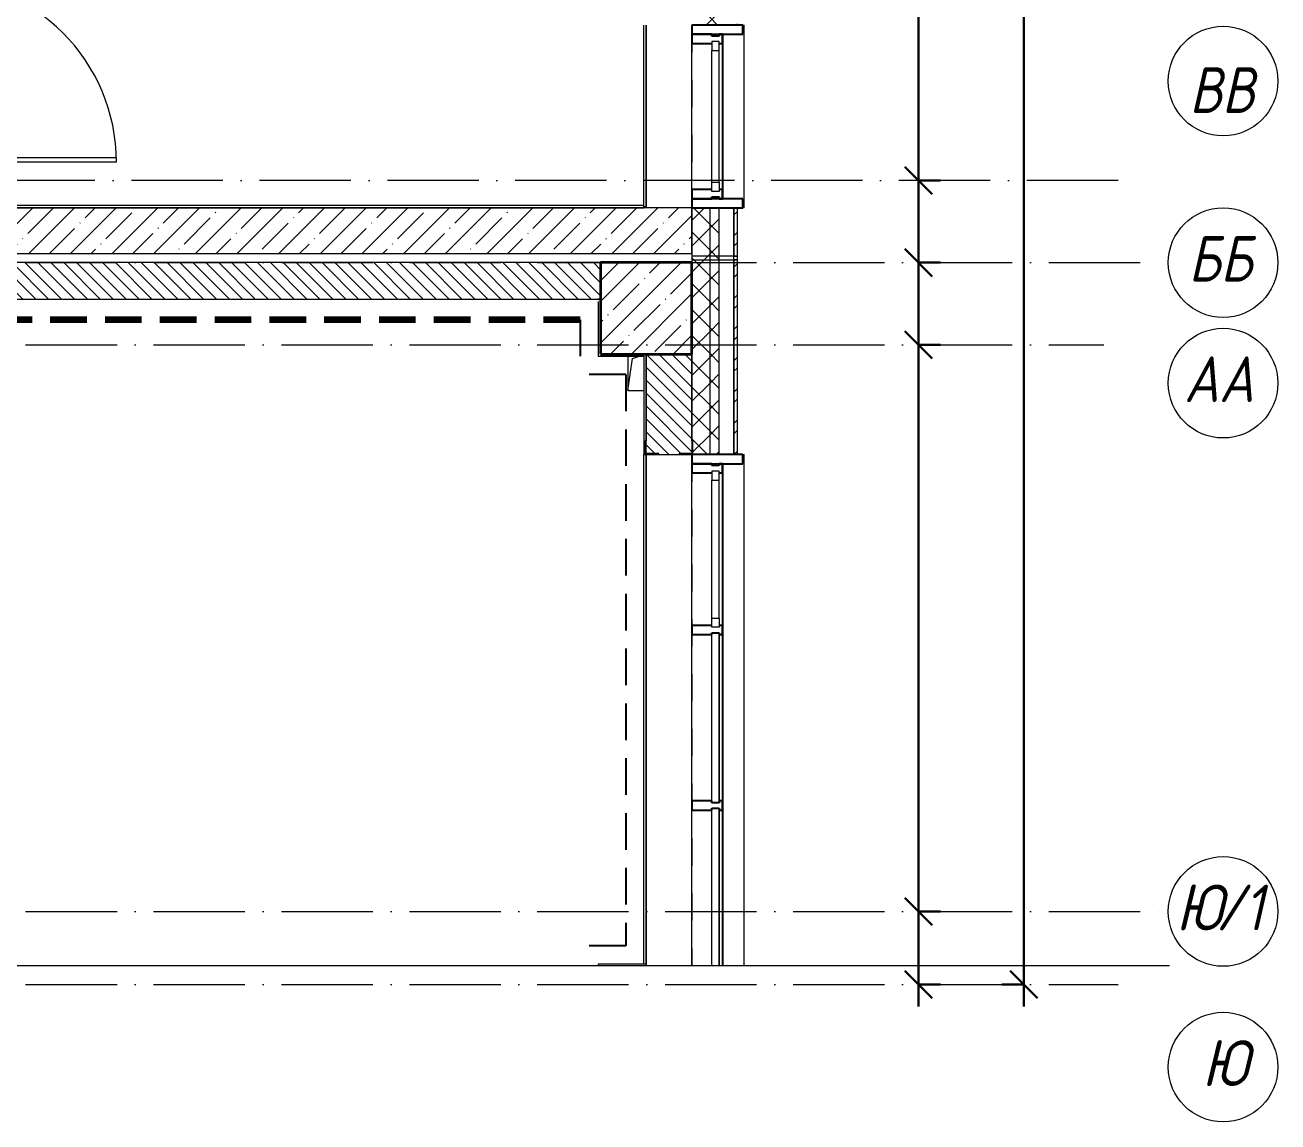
# Model space of a CAD drawing. Header units: millimetres. Extents: x -213536 to 1564669, y -45299 to 942238.
# Drawn here: x 529116 to 535974, y 488801 to 494802 of the extents above; entities that cross this region are included whole.
import ezdxf

# ---------------------------------------------------------------- set-up
doc = ezdxf.new("R2010")
doc.units = ezdxf.units.MM
for name, pattern in [('01 Штриховая _2 мм_', [300, 200, -100]), ('50_200_ШТРИХ_1Т_ш5_п1_п1_', [700, 500, -100, 0, -100]), ('Штрих короткий', [300, 150, -150]), ('Штриховая _2 мм - 1 мм_', [300, 200, -100])]:
    doc.linetypes.add(name, pattern=pattern)
for name, color, linetype, lineweight in [('0-1', 7, 'Continuous', 5), ('0-2', 7, 'Continuous', 9), ('3) ЖБ 4м', 3, 'Continuous', 30), ('Импосты витража', 7, 'Continuous', 9), ('Импосты витража-1', 7, 'Continuous', 25), ('Каркас_Импост', 7, 'Continuous', 13), ('Каркас_Импост-1', 7, 'Continuous', 9), ('Несущие колонны', 7, 'Continuous', 9), ('Несущие колонны-1', 7, 'Continuous', 35), ('Обобщенные модели', 7, 'Continuous', 9), ('Общие ребра', 7, 'Continuous', 9), ('Окна', 7, 'Continuous', 9), ('Оси', 7, 'Continuous', 9), ('Оси-1', 7, 'Continuous', 20), ('Оси-2', 7, '50_200_ШТРИХ_1Т_ш5_п1_п1_', 9), ('Остекление-1', 7, 'Continuous', 9), ('Открывание-1', 7, 'Continuous', 9), ('Панель', 7, 'Continuous', 13), ('Перемычка-1', 7, 'Штрих короткий', 9), ('Размеры', 7, 'Continuous', 15), ('Стены', 7, 'Continuous', 9), ('Стены-1', 7, 'Continuous', 13), ('Штриховка разреза-1', 7, 'Continuous', 9), ('Элементы узлов-2', 7, 'Continuous', 9)]:
    doc.layers.add(name, color=color, linetype=linetype, lineweight=lineweight)
doc.layers.add('СТ-1_1', color=7, linetype='Штриховая _2 мм - 1 мм_', lineweight=90, true_color=0x888888)
doc.layers.add('СТ-1_13', color=7, linetype='01 Штриховая _2 мм_', lineweight=90, true_color=0xd5d3c7)
doc.layers.get('0-2').off()
doc.styles.add('ISOCPEUR_I_1', font='isocpeui.ttf', dxfattribs={"width": 0.85, "height": 2.5})
doc.styles.add('ISOCPEUR_I_5', font='isocpeui.ttf', dxfattribs={"width": 0.85, "height": 2.1})
doc.dimstyles.new('ISO-2_5_0_9К', dxfattribs={"dimscale": 304.8, "dimtxt": 248.995294, "dimasz": 0.492126, "dimexe": 0.393701, "dimexo": 0.328084, "dimgap": 0, "dimtad": 1, "dimdec": 0, "dimzin": 0, "dimdsep": 46, "dimtxsty": 'ISOCPEUR_I_1', "dimblk1": 'OBLIQUE', "dimblk2": 'OBLIQUE', "dimsah": 1, "dimcen": 0.09, "dimdle": 0.393701, "dimazin": 0, "dimtfac": 1, "dimtdec": 4, "dimtix": 1, "dimtmove": 0, "dimatfit": 3, "dimfxl": 1, "dimtvp": 1, "dimtolj": 1, "dimtzin": 0, "dimarcsym": 2})
pattern_1 = [(135, (0, 0), (-35.35534, -35.35534), [])]
pattern_2 = [(45, (0, 0), (-70.71068, 70.71068), []), (135, (0, 0), (-70.71068, -70.71068), [])]
pattern_3 = [(45, (0, 0), (-85.53659, 85.53659), []), (45, (57.02, 0), (-85.53659, 85.53659), [])]

# ---------------------------------------------------------------- blocks, each defined once
blk = doc.blocks.new('Ось сетки - Круг_Ø6_00__ISO-2_5_0_9K_-16731441-АИ2_03_План отделки стен 3-го этажа _Часть 1_')
at = {"layer": 'Оси-1'}
blk.add_circle((0, 0), 3, dxfattribs=at)
blk = doc.blocks.new('_Oblique')
at = {"color": 0, "linetype": 'ByBlock', "lineweight": -2}
blk.add_line((-0.5, -0.5), (0.5, 0.5), dxfattribs=at)
blk = doc.blocks.new('*D3974')
at = {"layer": 'Defpoints', "color": 0, "lineweight": 30, "transparency": 16777216}
for p in [(533901, 489952.4), (534007.1, 489952.4), (533901, 489552.4)]:
    blk.add_point(p, dxfattribs=at)
at = {"layer": 'Размеры', "color": 0, "lineweight": -2, "transparency": 16777216}
for p, q in [((534007.1, 489432.4), (534007.1, 490072.4)), ((534001, 489952.4), (534127.1, 489952.4)), ((534001, 489552.4), (534127.1, 489552.4))]:
    blk.add_line(p, q, dxfattribs=at)
at = {"layer": 'Размеры', "color": 0, "lineweight": -2, "transparency": 16777216, "xscale": 150, "yscale": 150, "zscale": 150}
for p, rotation in [((534007.1, 489952.4), 90), ((534007.1, 489552.4), 270)]:
    blk.add_blockref('_Oblique', p, dxfattribs=dict(at, rotation=rotation))
at = {"layer": 'Размеры', "color": 0, "transparency": 16777216, "insert": (534005.8, 489752.4), "char_height": 2.5, "width": 591.843, "attachment_point": 5, "rotation": 90, "style": 'ISOCPEUR_I_1'}
blk.add_mtext('\\A1;400', dxfattribs=at)
blk = doc.blocks.new('*D3975')
at = {"layer": 'Defpoints', "color": 0, "lineweight": 30, "transparency": 16777216}
for p in [(533901, 493052.4), (534007.1, 493052.4), (533901, 489952.4)]:
    blk.add_point(p, dxfattribs=at)
at = {"layer": 'Размеры', "color": 0, "lineweight": -2, "transparency": 16777216}
for p, q in [((534007.1, 489832.4), (534007.1, 493172.4)), ((534001, 493052.4), (534127.1, 493052.4)), ((534001, 489952.4), (534127.1, 489952.4))]:
    blk.add_line(p, q, dxfattribs=at)
at = {"layer": 'Размеры', "color": 0, "lineweight": -2, "transparency": 16777216, "xscale": 150, "yscale": 150, "zscale": 150}
for p, rotation in [((534007.1, 493052.4), 90), ((534007.1, 489952.4), 270)]:
    blk.add_blockref('_Oblique', p, dxfattribs=dict(at, rotation=rotation))
at = {"layer": 'Размеры', "color": 0, "transparency": 16777216, "insert": (534005.8, 491502.4), "char_height": 2.5, "width": 701.018, "attachment_point": 5, "rotation": 90, "style": 'ISOCPEUR_I_1'}
blk.add_mtext('\\A1;3100', dxfattribs=at)
blk = doc.blocks.new('*D3976')
at = {"layer": 'Defpoints', "color": 0, "lineweight": 30, "transparency": 16777216}
for p in [(533901, 493502.4), (534007.1, 493502.4), (533901, 493052.4)]:
    blk.add_point(p, dxfattribs=at)
at = {"layer": 'Размеры', "color": 0, "lineweight": -2, "transparency": 16777216}
for p, q in [((534007.1, 492932.4), (534007.1, 493622.4)), ((534001, 493502.4), (534127.1, 493502.4)), ((534001, 493052.4), (534127.1, 493052.4))]:
    blk.add_line(p, q, dxfattribs=at)
at = {"layer": 'Размеры', "color": 0, "lineweight": -2, "transparency": 16777216, "xscale": 150, "yscale": 150, "zscale": 150}
for p, rotation in [((534007.1, 493502.4), 90), ((534007.1, 493052.4), 270)]:
    blk.add_blockref('_Oblique', p, dxfattribs=dict(at, rotation=rotation))
at = {"layer": 'Размеры', "color": 0, "transparency": 16777216, "insert": (534005.8, 493277.4), "char_height": 2.5, "width": 591.843, "attachment_point": 5, "rotation": 90, "style": 'ISOCPEUR_I_1'}
blk.add_mtext('\\A1;450', dxfattribs=at)
blk = doc.blocks.new('*D3977')
at = {"layer": 'Defpoints', "color": 0, "lineweight": 30, "transparency": 16777216}
for p in [(533901, 493952.4), (534007.1, 493952.4), (533901, 493502.4)]:
    blk.add_point(p, dxfattribs=at)
at = {"layer": 'Размеры', "color": 0, "lineweight": -2, "transparency": 16777216}
for p, q in [((534007.1, 493382.4), (534007.1, 494072.4)), ((534001, 493952.4), (534127.1, 493952.4)), ((534001, 493502.4), (534127.1, 493502.4))]:
    blk.add_line(p, q, dxfattribs=at)
at = {"layer": 'Размеры', "color": 0, "lineweight": -2, "transparency": 16777216, "xscale": 150, "yscale": 150, "zscale": 150}
for p, rotation in [((534007.1, 493952.4), 90), ((534007.1, 493502.4), 270)]:
    blk.add_blockref('_Oblique', p, dxfattribs=dict(at, rotation=rotation))
at = {"layer": 'Размеры', "color": 0, "transparency": 16777216, "insert": (534005.8, 493727.4), "char_height": 2.5, "width": 591.843, "attachment_point": 5, "rotation": 90, "style": 'ISOCPEUR_I_1'}
blk.add_mtext('\\A1;450', dxfattribs=at)
blk = doc.blocks.new('*D3978')
at = {"layer": 'Defpoints', "color": 0, "lineweight": 30, "transparency": 16777216}
for p in [(533901, 498652.4), (534007.1, 498652.4), (533901, 493952.4)]:
    blk.add_point(p, dxfattribs=at)
at = {"layer": 'Размеры', "color": 0, "lineweight": -2, "transparency": 16777216}
for p, q in [((534007.1, 493832.4), (534007.1, 498772.4)), ((534001, 498652.4), (534127.1, 498652.4)), ((534001, 493952.4), (534127.1, 493952.4))]:
    blk.add_line(p, q, dxfattribs=at)
at = {"layer": 'Размеры', "color": 0, "lineweight": -2, "transparency": 16777216, "xscale": 150, "yscale": 150, "zscale": 150}
for p, rotation in [((534007.1, 498652.4), 90), ((534007.1, 493952.4), 270)]:
    blk.add_blockref('_Oblique', p, dxfattribs=dict(at, rotation=rotation))
at = {"layer": 'Размеры', "color": 0, "transparency": 16777216, "insert": (534005.8, 496302.4), "char_height": 2.5, "width": 781.462, "attachment_point": 5, "rotation": 90, "style": 'ISOCPEUR_I_1'}
blk.add_mtext('\\A1;4700', dxfattribs=at)
blk = doc.blocks.new('*D3991')
at = {"layer": 'Defpoints', "color": 0, "lineweight": 30, "transparency": 16777216}
for p in [(534689.4, 532302.4), (534583.4, 489552.4), (534689.4, 489552.4)]:
    blk.add_point(p, dxfattribs=at)
at = {"layer": 'Размеры', "color": 0, "lineweight": -2, "transparency": 16777216}
for p, q in [((534583.4, 532422.4), (534583.4, 489432.4)), ((534589.4, 532302.4), (534463.4, 532302.4)), ((534589.4, 489552.4), (534463.4, 489552.4))]:
    blk.add_line(p, q, dxfattribs=at)
at = {"layer": 'Размеры', "color": 0, "lineweight": -2, "transparency": 16777216, "xscale": 150, "yscale": 150, "zscale": 150}
for p, rotation in [((534583.4, 532302.4), 90), ((534583.4, 489552.4), 270)]:
    blk.add_blockref('_Oblique', p, dxfattribs=dict(at, rotation=rotation))
at = {"layer": 'Размеры', "color": 0, "transparency": 16777216, "insert": (534582.1, 510927.4), "char_height": 2.5, "width": 971.082, "attachment_point": 5, "rotation": 90, "style": 'ISOCPEUR_I_1'}
blk.add_mtext('\\A1;42750', dxfattribs=at)
blk = doc.blocks.new('BSC_Колонна _Прямоугольная - 500х500-V116-АИ2_03_План отделки стен 3-го этажа _Часть 1_')
at = {"layer": 'Несущие колонны'}
h = blk.add_hatch(dxfattribs=at)
h.set_pattern_fill('FP_114', color=256, style=0, pattern_type=2)
h.set_pattern_definition([(45, (-103350, -48350), (-114.04925, 114.04925), []), (45, (-103235.95, -48350), (-114.04925, 114.04925), [201.613, -40.323, 3.353, -36.97])])
h.paths.add_polyline_path([(-250, -250), (250, -250), (250, 250), (-250, 250), (-250, -227.2)], flags=0)
at = {"layer": 'Несущие колонны-1'}
for p, q in [((250, 250), (-250, 250)), ((-250, 250), (-250, -250)), ((250, -250), (250, 250)), ((-250, -250), (250, -250))]:
    blk.add_line(p, q, dxfattribs=at)
blk = doc.blocks.new('Проем_Дверь_Прямоугольный - 1000х2700h_витражные проемы-25729181-АИ2_03_План отделки стен 3-го этажа _Часть 1_')
at = {"layer": 'Перемычка-1'}
for p, q in [((500, 125), (-500, 125)), ((500, -125), (-500, -125))]:
    blk.add_line(p, q, dxfattribs=at)
blk = doc.blocks.new('Дверь_СКБ_2Ст_Внутренняя_ШЕР - СОШ_Д-31__Дв_1600x2100h_ЛК_Лифтовой холл _зона безопасности МГН__EIS60-26412155-АИ2_03_План отделки стен 3-го этажа _Часть 1_')
at = {"layer": 'Каркас_Импост'}
for p, q in [((-787.5, 125), (-787.5, 45)), ((-787.5, 125), (-737.5, 125)), ((-737.5, 125), (-737.5, 100)), ((-727.5, 100), (-737.5, 100)), ((-727.5, 100), (-727.5, 45)), ((752.5, 100), (752.5, 45)), ((762.5, 100), (752.5, 100)), ((762.5, 125), (762.5, 100)), ((762.5, 125), (812.5, 125)), ((812.5, 125), (812.5, 45)), ((-787.5, 45), (-727.5, 45)), ((752.5, 45), (812.5, 45))]:
    blk.add_line(p, q, dxfattribs=at)
at = {"layer": 'Открывание-1'}
for centre, radius, start, end in [((762.5, 125), 1000, 90, 180), ((-737.5, 125), 500, 0, 90)]:
    blk.add_arc(centre, radius, start, end, dxfattribs=at)
at = {"layer": 'Панель'}
for p, q in [((762.5, 1125), (737.5, 1125)), ((737.5, 125), (737.5, 1125)), ((762.5, 1125), (762.5, 125)), ((-737.5, 625), (-712.5, 625)), ((-737.5, 625), (-737.5, 125)), ((-712.5, 125), (-712.5, 625)), ((-737.5, 125), (-712.5, 125)), ((762.5, 125), (737.5, 125))]:
    blk.add_line(p, q, dxfattribs=at)
blk = doc.blocks.new('PNS_Панель прямоугольная2 - Нр_Стекло - 40мм-26233822-АИ2_03_План отделки стен 3-го этажа _Часть 1_')
at = {"layer": 'Каркас_Импост'}
for p, q in [((-410, 0), (-410, 40)), ((-410, 40), (-360, 40)), ((-360, 40), (-360, 0)), ((410, 40), (360, 40)), ((360, 40), (360, 0)), ((410, 0), (410, 40)), ((-360, 0), (-410, 0)), ((360, 0), (410, 0))]:
    blk.add_line(p, q, dxfattribs=at)
at = {"layer": 'Каркас_Импост-1'}
for p, q in [((-360, 40), (360, 40)), ((-360, 0), (360, 0))]:
    blk.add_line(p, q, dxfattribs=at)
blk = doc.blocks.new('Прямоугольный импост - Откос НВФ_50х280 мм-25985587-АИ2_03_План отделки стен 3-го этажа _Часть 1_')
at = {"layer": 'Импосты витража-1'}
for p, q in [((-50, 130), (0, 130)), ((-50, -150), (-50, 130)), ((0, 130), (0, -150)), ((0, -150), (-50, -150))]:
    blk.add_line(p, q, dxfattribs=at)
blk = doc.blocks.new('Прямоугольный импост - Импост структурный с накладкой - 150мм-25647633-АИ2_03_План отделки стен 3-го этажа _Часть 1_')
at = {"layer": 'Импосты витража-1'}
for p, q in [((-25, 0), (-25, 17)), ((-25, 17), (25, 17)), ((-15, 0), (-25, 0)), ((-15, -40), (-15, 0)), ((25, 17), (25, 0)), ((-25, -150), (-25, -40)), ((-25, -40), (-15, -40)), ((25, -40), (25, -150)), ((25, -150), (-25, -150))]:
    blk.add_line(p, q, dxfattribs=at)
blk = doc.blocks.new('Прямоугольный импост - Импост структурный с накладкой - 150мм-V149-АИ2_03_План отделки стен 3-го этажа _Часть 1_')
at = {"layer": 'Импосты витража-1'}
for p, q in [((-25, 0), (-25, 17)), ((-25, 17), (25, 17)), ((25, 0), (15, 0)), ((15, 0), (15, -40)), ((25, 17), (25, 0)), ((-25, -150), (-25, -40)), ((15, -40), (25, -40)), ((25, -40), (25, -150)), ((25, -150), (-25, -150))]:
    blk.add_line(p, q, dxfattribs=at)
blk = doc.blocks.new('Прямоугольный импост - Откос НВФ_50х280 мм-25985594-АИ2_03_План отделки стен 3-го этажа _Часть 1_')
at = {"layer": 'Импосты витража-1'}
for p, q in [((0, 130), (-50, 130)), ((-50, 130), (-50, -150)), ((0, -150), (0, 130)), ((-50, -150), (0, -150))]:
    blk.add_line(p, q, dxfattribs=at)
blk = doc.blocks.new('Прямоугольный импост - Импост структурный с накладкой - 150мм-25656008-АИ2_03_План отделки стен 3-го этажа _Часть 1_')
at = {"layer": 'Импосты витража'}
for p, q in [((103600, 49000), (103600, 49800)), ((103767, 49000), (103767, 49800))]:
    blk.add_line(p, q, dxfattribs=at)
blk = doc.blocks.new('Проем_Дверь_Прямоугольный - 2800х2700h_витражные проемы-27180849-АИ2_03_План отделки стен 3-го этажа _Часть 1_')
at = {"layer": 'Перемычка-1'}
for p, q in [((1400, 125), (-1397.8, 125)), ((1400, -125), (-1397.8, -125))]:
    blk.add_line(p, q, dxfattribs=at)
blk = doc.blocks.new('Фахверк_СКБ_Уголок - 250_2700-27497298-АИ2_03_План отделки стен 3-го этажа _Часть 1_')
at = {"layer": 'Обобщенные модели'}
for p, q in [((200, 181), (125, 181)), ((125, 181), (125, 106)), ((131, 106), (131, 175)), ((131, 175), (200, 175)), ((200, 175), (200, 181)), ((125, 106), (131, 106)), ((131, -6), (125, -6)), ((125, -6), (125, -81)), ((131, -75), (131, -6)), ((125, -81), (200, -81)), ((200, -75), (131, -75)), ((200, -81), (200, -75))]:
    blk.add_line(p, q, dxfattribs=at)
blk = doc.blocks.new('PNS_Панель прямоугольная1 - Нр_Стекло - 40мм-V193-АИ2_03_План отделки стен 3-го этажа _Часть 1_')
at = {"layer": 'Остекление-1'}
for p, q in [((-397.8, 40), (455, 40)), ((-397.8, 0), (465, 0)), ((455, 0), (-397.8, 0))]:
    blk.add_line(p, q, dxfattribs=at)
blk = doc.blocks.new('PNS_Панель прямоугольная1 - Нр_Стекло - 40мм-25328009-АИ2_03_План отделки стен 3-го этажа _Часть 1_')
at = {"layer": 'Остекление-1'}
for p, q in [((-455, 40), (455, 40)), ((-465, 0), (465, 0)), ((455, 0), (-455, 0))]:
    blk.add_line(p, q, dxfattribs=at)
blk = doc.blocks.new('PNS_Панель прямоугольная2 - Нр_Стекло - 40мм-28855703-АИ2_03_План отделки стен 3-го этажа _Часть 1_')
at = {"layer": 'Каркас_Импост'}
for p, q in [((-427.5, 0), (-427.5, 40)), ((-427.5, 40), (-377.5, 40)), ((-377.5, 40), (-377.5, 0)), ((427.5, 40), (377.5, 40)), ((377.5, 40), (377.5, 0)), ((427.5, 0), (427.5, 40)), ((-377.5, 0), (-427.5, 0)), ((377.5, 0), (427.5, 0))]:
    blk.add_line(p, q, dxfattribs=at)
at = {"layer": 'Каркас_Импост-1'}
for p, q in [((-377.5, 40), (377.5, 40)), ((-377.5, 0), (377.5, 0))]:
    blk.add_line(p, q, dxfattribs=at)
blk = doc.blocks.new('Прямоугольный импост - Откос НВФ_50х280 мм-V152-АИ2_03_План отделки стен 3-го этажа _Часть 1_')
at = {"layer": 'Импосты витража-1'}
for p, q in [((-50, 130), (0, 130)), ((-50, -150), (-50, 130)), ((0, 130), (0, -144)), ((0, -150), (-50, -150))]:
    blk.add_line(p, q, dxfattribs=at)
blk = doc.blocks.new('Прямоугольный импост - Импост структурный с накладкой - 150мм-V194-АИ2_03_План отделки стен 3-го этажа _Часть 1_')
at = {"layer": 'Импосты витража'}
for p, q in [((103600, 44752.2), (103600, 45605)), ((103767, 44752.2), (103767, 45605))]:
    blk.add_line(p, q, dxfattribs=at)
blk = doc.blocks.new('Прямоугольный импост - Импост структурный с накладкой - 150мм-28072245-АИ2_03_План отделки стен 3-го этажа _Часть 1_')
at = {"layer": 'Импосты витража'}
for p, q in [((93115, 87667), (92205, 87667)), ((93115, 87500), (92205, 87500))]:
    blk.add_line(p, q, dxfattribs=at)
blk = doc.blocks.new('Прямоугольный импост - Импост структурный с накладкой - 150мм-28072255-АИ2_03_План отделки стен 3-го этажа _Часть 1_')
at = {"layer": 'Импосты витража'}
for p, q in [((94000, 87667), (93165, 87667)), ((94000, 87500), (93165, 87500))]:
    blk.add_line(p, q, dxfattribs=at)
blk = doc.blocks.new('Прямоугольный импост - Импост структурный с накладкой - 150мм-V191-АИ2_03_План отделки стен 3-го этажа _Часть 1_')
at = {"layer": 'Импосты витража-1'}
for p, q in [((-25, 0), (-25, 17)), ((-25, 17), (25, 17)), ((-15, 0), (-25, 0)), ((-15, -40), (-15, 0)), ((25, 0), (15, 0)), ((15, 0), (15, -40)), ((25, 17), (25, 0)), ((-25, -150), (-25, -40)), ((-25, -40), (-15, -40)), ((15, -40), (25, -40)), ((25, -40), (25, -150)), ((25, -150), (-25, -150))]:
    blk.add_line(p, q, dxfattribs=at)
blk = doc.blocks.new('Прямоугольный импост - Импост структурный с накладкой - 150мм-V188-АИ2_03_План отделки стен 3-го этажа _Часть 1_')
at = {"layer": 'Импосты витража-1'}
for p, q in [((-25, 0), (-25, 17)), ((-25, 17), (25, 17)), ((-15, 0), (-25, 0)), ((-15, -40), (-15, 0)), ((25, 17), (25, 0)), ((-25, -150), (-25, -40)), ((-25, -40), (-15, -40)), ((25, -40), (25, -150)), ((25, -150), (-25, -150))]:
    blk.add_line(p, q, dxfattribs=at)
blk = doc.blocks.new('Прямоугольный импост - Импост структурный с накладкой - 150мм-V189-АИ2_03_План отделки стен 3-го этажа _Часть 1_')
at = {"layer": 'Импосты витража-1'}
for p, q in [((-25, 0), (-25, 17)), ((-25, 17), (25, 17)), ((25, 0), (15, 0)), ((15, 0), (15, -40)), ((25, 17), (25, 0)), ((-25, -150), (-25, -40)), ((15, -40), (25, -40)), ((25, -40), (25, -150)), ((25, -150), (-25, -150))]:
    blk.add_line(p, q, dxfattribs=at)
blk = doc.blocks.new('AR_Отверстие прямоугольное _в плите_ - AR_Отверстие прямоугольное _в плите_-V216-АИ2_03_План отделки стен 3-го этажа _Часть 1_')
at = {"layer": 'Обобщенные модели'}
for p, q in [((-50, 88), (-50, -100)), ((-50, -100), (-25, 75)), ((-25, 75), (14, 88)), ((-50, -100), (38, -100))]:
    blk.add_line(p, q, dxfattribs=at)
blk = doc.blocks.new('Отлив_СКБ - Отлив витража_120_НВФ-31885688-АИ2_03_План отделки стен 3-го этажа _Часть 1_')
at = {"layer": 'Окна'}
for p, q in [((4750, -2), (2002.2, -2)), ((2002.2, -120), (4800, -120)), ((4800, -113), (4800, -120))]:
    blk.add_line(p, q, dxfattribs=at)
blk = doc.blocks.new('Отлив_СКБ - Отлив витража_120_НВФ-31885283-АИ2_03_План отделки стен 3-го этажа _Часть 1_')
at = {"layer": 'Окна'}
for p, q in [((950, -2), (50, -2)), ((0, -120), (0, -113)), ((0, -120), (1000, -120)), ((1000, -113), (1000, -120))]:
    blk.add_line(p, q, dxfattribs=at)
blk = doc.blocks.new('Стены 13 - Стены 4-31812941-АИ2_03_План отделки стен 3-го этажа _Часть 1_')
at = {"layer": 'Стены-1'}
for p, q in [((-1843.5, 41030.2), (-1843.5, 41010.2)), ((-1593.5, 41030.2), (-1843.5, 41030.2)), ((-1593.5, 41010.2), (-1593.5, 41030.2)), ((-1843.5, 41010.2), (-1593.5, 41010.2))]:
    blk.add_line(p, q, dxfattribs=at)
blk = doc.blocks.new('0125-Р-ОО-Ш2-АР-о_23_10_2024_rvt-1-АИ2_03_План отделки стен 3-го этажа _Часть 1_')
at = {"layer": 'Штриховка разреза-1'}
h = blk.add_hatch(dxfattribs=at)
h.set_pattern_fill('FP_50', color=256, style=0, pattern_type=2)
h.set_pattern_definition(pattern_2)
h.paths.add_polyline_path([(103600, 48615), (103700, 48615), (103700, 48900), (103600, 48900)], flags=0)
h.paths.add_polyline_path([(103700, 49900), (103700, 57600), (103606, 57600), (103606, 57525), (103600, 57525), (103600, 49900)], flags=0)
h.paths.add_polyline_path([(103700, 71300), (103700, 72550), (103606, 72550), (103606, 72475), (103600, 72475), (103600, 71375), (103606, 71375), (103606, 71300)], flags=0)
h.paths.add_polyline_path([(103700, 74350), (103700, 75550), (103600, 75550), (103600, 74425), (103606, 74425), (103606, 74350)], flags=0)
h.paths.add_polyline_path([(103700, 77350), (103700, 78550), (103606, 78550), (103606, 78475), (103600, 78475), (103600, 77425), (103606, 77425), (103606, 77350)], flags=0)
h.paths.add_polyline_path([(103606, 80350), (103700, 80350), (103700, 81550), (103606, 81550), (103606, 81475), (103600, 81475), (103600, 80425), (103606, 80425), (103606, 80356)], flags=0)
h.paths.add_polyline_path([(103600, 83350), (103700, 83350), (103700, 87500), (103600, 87500), (103600, 83850)], flags=0)
h = blk.add_hatch(dxfattribs=at)
h.set_pattern_fill('FP_50', color=256, style=0, pattern_type=2)
h.set_pattern_definition(pattern_2)
h.paths.add_polyline_path([(103750, 48615), (103750, 48900), (103700, 48900), (103700, 48615)], flags=0)
h.paths.add_polyline_path([(103700, 49900), (103750, 49900), (103750, 57600), (103700, 57600), (103700, 50672)], flags=0)
h.paths.add_polyline_path([(103750, 71300), (103750, 72550), (103700, 72550), (103700, 71300)], flags=0)
h.paths.add_polyline_path([(103750, 74350), (103750, 75550), (103700, 75550), (103700, 74350)], flags=0)
h.paths.add_polyline_path([(103700, 77350), (103750, 77350), (103750, 78550), (103700, 78550), (103700, 77863.1)], flags=0)
h.paths.add_polyline_path([(103700, 80350), (103750, 80350), (103750, 81550), (103700, 81550), (103700, 80412.3)], flags=0)
h.paths.add_polyline_path([(103700, 83350), (103750, 83350), (103750, 87500), (103700, 87500), (103700, 85510.6)], flags=0)
h = blk.add_hatch(dxfattribs=at)
h.set_pattern_fill('FP_49', color=256, style=0, pattern_type=2)
h.set_pattern_definition(pattern_3)
h.paths.add_polyline_path([(103850, 48635), (103850, 48900), (103830, 48900), (103830, 48635)], flags=0)
h.paths.add_polyline_path([(103850, 49900), (103850, 57600), (103830, 57600), (103830, 49900)], flags=0)
h = blk.add_hatch(dxfattribs=at)
h.set_pattern_fill('FP_2', color=256, style=0, pattern_type=2)
h.set_pattern_definition([(45, (0, 0), (-114.04925, 114.04925), []), (45, (114.05, 0), (-114.04925, 114.04925), [201.612, -40.322, 3.353, -36.97])])
h.paths.add_polyline_path([(103600, 48650), (103600, 48900), (99200, 48900), (99200, 48650), (102988.1, 48650)], flags=0)
h = blk.add_hatch(dxfattribs=at)
h.set_pattern_fill('FP_1', color=256, style=0, pattern_type=2)
h.set_pattern_definition(pattern_1)
h.paths.add_polyline_path([(103100, 48400), (103100, 48600), (99600, 48600), (99600, 48531), (99594, 48531), (99594, 48600), (96100, 48600), (96100, 48400), (99594, 48400), (99594, 48469), (99600, 48469), (99600, 48400), (102988.1, 48400)], flags=0)
h = blk.add_hatch(dxfattribs=at)
h.set_pattern_fill('FP_50', color=256, style=0, pattern_type=2)
h.set_pattern_definition(pattern_2)
h.paths.add_polyline_path([(103606, 47550), (103700, 47550), (103700, 48615), (103600, 48615), (103600, 47625), (103606, 47625), (103606, 47556)], flags=0)
h = blk.add_hatch(dxfattribs=at)
h.set_pattern_fill('FP_50', color=256, style=0, pattern_type=2)
h.set_pattern_definition(pattern_2)
h.paths.add_polyline_path([(103750, 47550), (103750, 48615), (103700, 48615), (103700, 47550)], flags=0)
h = blk.add_hatch(dxfattribs=at)
h.set_pattern_fill('FP_49', color=256, style=0, pattern_type=2)
h.set_pattern_definition(pattern_3)
h.paths.add_polyline_path([(103850, 47550), (103850, 48615), (103830, 48615), (103830, 47550)], flags=0)
h = blk.add_hatch(dxfattribs=at)
h.set_pattern_fill('FP_1', color=256, style=0, pattern_type=2)
h.set_pattern_definition(pattern_1)
h.paths.add_polyline_path([(103531, 47550), (103531, 47556), (103600, 47556), (103600, 48100), (103350, 48100), (103350, 47556), (103419, 47556), (103419, 47550), (103459.2, 47550)], flags=0)
at = {"layer": 'Общие ребра'}
for p, q in [((103700, 48615), (103700, 48900)), ((103750, 48615), (103750, 48900)), ((103700, 47550), (103700, 48615)), ((103750, 47550), (103750, 48615)), ((103600, 47625), (103600, 48100)), ((103600, 48100), (103600, 47625))]:
    blk.add_line(p, q, dxfattribs=at)
at = {"layer": 'Стены'}
for p, q in [((103350, 48900), (103350, 49900)), ((103350, 44762), (103350, 47550))]:
    blk.add_line(p, q, dxfattribs=at)
at = {"layer": 'Стены-1'}
for p, q in [((103600, 48900), (99450, 48900)), ((103600, 48900), (103600, 48615)), ((103830, 48900), (103600, 48900)), ((103600, 48650), (103600, 48900)), ((103830, 48615), (103830, 48900)), ((103850, 48900), (103830, 48900)), ((103830, 48900), (103830, 48635)), ((103850, 48635), (103850, 48900)), ((99200, 48650), (103600, 48650)), ((103830, 48635), (103850, 48635)), ((103100, 48600), (99600, 48600)), ((103600, 48615), (103600, 48600)), ((103830, 47550), (103830, 48615)), ((103850, 48615), (103830, 48615)), ((103830, 48615), (103830, 47550)), ((103850, 47550), (103850, 48615)), ((99600, 48400), (103100, 48400)), ((103350, 48100), (103350, 47625)), ((103419, 47550), (103531, 47550)), ((103606, 47550), (103830, 47550)), ((103830, 47550), (103850, 47550))]:
    blk.add_line(p, q, dxfattribs=at)
at = {"layer": '0-2'}
for name, p, rotation in [('Дверь_СКБ_2Ст_Внутренняя_ШЕР - СОШ_Д-31__Дв_1600x2100h_ЛК_Лифтовой холл _зона безопасности МГН__EIS60-26412155-АИ2_03_План отделки стен 3-го этажа _Часть 1_', (99325, 49912.5), 270), ('Проем_Дверь_Прямоугольный - 1000х2700h_витражные проемы-25729181-АИ2_03_План отделки стен 3-го этажа _Часть 1_', (103475, 49400), 89.99999999999987), ('Отлив_СКБ - Отлив витража_120_НВФ-31885283-АИ2_03_План отделки стен 3-го этажа _Часть 1_', (103767, 48900), 90), ('PNS_Панель прямоугольная2 - Нр_Стекло - 40мм-26233822-АИ2_03_План отделки стен 3-го этажа _Часть 1_', (103750, 49400), 89.99999999999747), ('Прямоугольный импост - Откос НВФ_50х280 мм-25985594-АИ2_03_План отделки стен 3-го этажа _Часть 1_', (103750, 48900), 269.9999999999974), ('Фахверк_СКБ_Уголок - 250_2700-27497298-АИ2_03_План отделки стен 3-го этажа _Часть 1_', (103525, 47425), 89.9999999999999), ('Проем_Дверь_Прямоугольный - 2800х2700h_витражные проемы-27180849-АИ2_03_План отделки стен 3-го этажа _Часть 1_', (103475, 46150), 89.99999999999993), ('Отлив_СКБ - Отлив витража_120_НВФ-31885688-АИ2_03_План отделки стен 3-го этажа _Часть 1_', (103767, 42750), 90), ('PNS_Панель прямоугольная2 - Нр_Стекло - 40мм-28855703-АИ2_03_План отделки стен 3-го этажа _Часть 1_', (103750, 47032.5), 89.99999999999852), ('Прямоугольный импост - Импост структурный с накладкой - 150мм-28072255-АИ2_03_План отделки стен 3-го этажа _Часть 1_', (16100, 140615), 270), ('PNS_Панель прямоугольная1 - Нр_Стекло - 40мм-25328009-АИ2_03_План отделки стен 3-го этажа _Часть 1_', (103750, 46110), 89.99999999999852), ('Прямоугольный импост - Импост структурный с накладкой - 150мм-28072245-АИ2_03_План отделки стен 3-го этажа _Часть 1_', (16100, 138770), 270.000000000002), ('PNS_Панель прямоугольная1 - Нр_Стекло - 40мм-V193-АИ2_03_План отделки стен 3-го этажа _Часть 1_', (103750, 45150), 89.99999999999852)]:
    blk.add_blockref(name, p, dxfattribs=dict(at, rotation=rotation))
at = {"layer": '0-2', "extrusion": (0, 0, -1)}
for name, p, rotation in [('Прямоугольный импост - Откос НВФ_50х280 мм-25985587-АИ2_03_План отделки стен 3-го этажа _Часть 1_', (-103750, 49900), 90.00000000000253), ('Прямоугольный импост - Импост структурный с накладкой - 150мм-V149-АИ2_03_План отделки стен 3-го этажа _Часть 1_', (-103750, 49825), 90.00000000000253), ('Прямоугольный импост - Импост структурный с накладкой - 150мм-25647633-АИ2_03_План отделки стен 3-го этажа _Часть 1_', (-103750, 48975), 90.00000000000253), ('Прямоугольный импост - Откос НВФ_50х280 мм-V152-АИ2_03_План отделки стен 3-го этажа _Часть 1_', (-103750, 47550), 90.00000000000146), ('Прямоугольный импост - Импост структурный с накладкой - 150мм-V189-АИ2_03_План отделки стен 3-го этажа _Часть 1_', (-103750, 47475), 90.00000000000146), ('Прямоугольный импост - Импост структурный с накладкой - 150мм-V188-АИ2_03_План отделки стен 3-го этажа _Часть 1_', (-103750, 46590), 90.00000000000146), ('Прямоугольный импост - Импост структурный с накладкой - 150мм-V191-АИ2_03_План отделки стен 3-го этажа _Часть 1_', (-103750, 45630), 90.00000000000146)]:
    blk.add_blockref(name, p, dxfattribs=dict(at, rotation=rotation))
at = {"layer": '0-2'}
for name, p in [('Прямоугольный импост - Импост структурный с накладкой - 150мм-25656008-АИ2_03_План отделки стен 3-го этажа _Часть 1_', (0, 0)), ('Стены 13 - Стены 4-31812941-АИ2_03_План отделки стен 3-го этажа _Часть 1_', (105443.5, 7604.8)), ('BSC_Колонна _Прямоугольная - 500х500-V116-АИ2_03_План отделки стен 3-го этажа _Часть 1_', (103350, 48350)), ('AR_Отверстие прямоугольное _в плите_ - AR_Отверстие прямоугольное _в плите_-V216-АИ2_03_План отделки стен 3-го этажа _Часть 1_', (103300, 48000)), ('Прямоугольный импост - Импост структурный с накладкой - 150мм-V194-АИ2_03_План отделки стен 3-го этажа _Часть 1_', (0, 0))]:
    blk.add_blockref(name, p, dxfattribs=at)
blk = doc.blocks.new('DET_Линия разрыва - По умолчанию-18881737-АИ2_03_План отделки стен 3-го этажа _Часть 1_')
at = {"layer": 'Элементы узлов-2'}
blk.add_line((16996.4, 0), (224.2, 0), dxfattribs=at)
blk = doc.blocks.new('3этВверх')
at = {"layer": 'СТ-1_1', "lineweight": 25}
for p, q in [((532154, 493190.4), (532154, 492890.4)), ((532404, 492890.4), (532154, 492890.4)), ((532404, 492890.4), (532404, 489764.4)), ((532404, 489764.4), (532154, 489764.4))]:
    blk.add_line(p, q, dxfattribs=at)
at = {"layer": 'СТ-1_13'}
blk.add_line((532154, 493190.4), (525378, 493190.4), dxfattribs=at)
at = {"layer": 'Стены'}
for p, q in [((532504, 493814.4), (532504, 494802.4)), ((532516, 494802.4), (532516, 493808.4)), ((532516, 493808.4), (532504, 493808.4)), ((532504, 489664.4), (532504, 492452.4)), ((532516, 492452.4), (532516, 489664.4))]:
    blk.add_line(p, q, dxfattribs=at)
at = {"layer": 'Стены-1'}
for p, q in [((528616, 493802.4), (532504, 493802.4)), ((532504, 493814.4), (528628, 493814.4)), ((532504, 493802.4), (532504, 493814.4)), ((532266, 493302.4), (532254, 493302.4)), ((532254, 493290.4), (532254, 492990.4)), ((532254, 492990.4), (532504, 492990.4)), ((532504, 492990.4), (532504, 492452.4)), ((532516, 492527.4), (532516, 493002.4)), ((532504, 492452.4), (532510, 492452.4)), ((532516, 489664.4), (532254, 489664.4)), ((532254, 489664.4), (532254, 489654.7)), ((532516, 489654.7), (532516, 489664.4))]:
    blk.add_line(p, q, dxfattribs=at)
at = {"layer": '0-1'}
blk.add_blockref('0125-Р-ОО-Ш2-АР-о_23_10_2024_rvt-1-АИ2_03_План отделки стен 3-го этажа _Часть 1_', (429166, 444902.4), dxfattribs=at)
at = {"layer": 'Элементы узлов-2'}
blk.add_blockref('DET_Линия разрыва - По умолчанию-18881737-АИ2_03_План отделки стен 3-го этажа _Часть 1_', (518384.9, 489654.7), dxfattribs=at)
blk = doc.blocks.new('Ос 3 эт верх часть')
at = {"layer": 'Оси-2'}
for p, q in [((535099.6, 493952.4), (506016, 493952.4)), ((506016, 493502.4), (535374.3, 493502.4)), ((506016, 493052.4), (535021.1, 493052.4)), ((506016, 489952.4), (535374.3, 489952.4)), ((506016, 489552.4), (535099.6, 489552.4))]:
    blk.add_line(p, q, dxfattribs=at)
at = {"layer": 'Оси-1', "xscale": 99.99999999999993, "yscale": 99.99999999999993, "zscale": 99.99999999999993}
for p, rotation in [((535674.3, 494495.8), 89.99999999999982), ((535674.3, 493502.4), 269.9999999999995), ((535674.3, 492843.1), 269.9999999999995), ((535674.3, 489952.4), 269.9999999999994), ((535674.3, 489100.8), 269.9999999999995)]:
    blk.add_blockref('Ось сетки - Круг_Ø6_00__ISO-2_5_0_9K_-16731441-АИ2_03_План отделки стен 3-го этажа _Часть 1_', p, dxfattribs=dict(at, rotation=rotation))
at = {"layer": 'Оси', "char_height": 250, "attachment_point": 1, "style": 'ISOCPEUR_I_5'}
for s, insert, width in [('ВВ', (535489.2, 494571.8), 447.342), ('ББ', (535484.1, 493649.1), 447.342), ('АА', (535460.2, 492989.7), 505.063), ('\\fISOCPEUR|b0|i1|c204|p34|;\\W.9;Ю', (535415.7, 490099.1), 266.962), ('/1', (535635.9, 490099.1), 346.329), ('\\fISOCPEUR|b0|i1|c204|p34|;\\W.9;Ю', (535558.3, 489247.4), 266.962)]:
    blk.add_mtext(s, dxfattribs=dict(at, insert=insert, width=width))
at = {"layer": 'Размеры'}
for base, p1, p2, override, picture, middle in [((534583.4, 489552.4), (534689.4, 532302.4), (534689.4, 489552.4), {"dimpost": '<>', "dimfxl": 42750}, '*D3991', (534582.1, 510927.4)), ((534007.1, 498652.4), (533901, 493952.4), (533901, 498652.4), {"dimpost": '<>', "dimfxl": 4700}, '*D3978', (534005.8, 496302.4)), ((534007.1, 493952.4), (533901, 493502.4), (533901, 493952.4), {"dimpost": '<>', "dimfxl": 450}, '*D3977', (534005.8, 493727.4)), ((534007.1, 493502.4), (533901, 493052.4), (533901, 493502.4), {"dimpost": '<>', "dimfxl": 450}, '*D3976', (534005.8, 493277.4)), ((534007.1, 493052.4), (533901, 489952.4), (533901, 493052.4), {"dimpost": '<>', "dimfxl": 3100}, '*D3975', (534005.8, 491502.4)), ((534007.1, 489952.4), (533901, 489552.4), (533901, 489952.4), {"dimpost": '<>', "dimfxl": 400}, '*D3974', (534005.8, 489752.4))]:
    dim = blk.add_linear_dim(base=base, p1=p1, p2=p2, angle=90, dimstyle='ISO-2_5_0_9К', override=override, dxfattribs=at)
    dim.commit()
    dim.dimension.update_dxf_attribs({"geometry": picture, "text_midpoint": middle})

msp = doc.modelspace()

# ---------------------------------------------------------------- block references
at = {"color": 5, "lineweight": 30}
msp.add_blockref('Ос 3 эт верх часть', (0, 0), dxfattribs=at)
at = {"layer": '3) ЖБ 4м'}
msp.add_blockref('3этВверх', (0, 0), dxfattribs=at)

doc.saveas('drawing.dxf')
